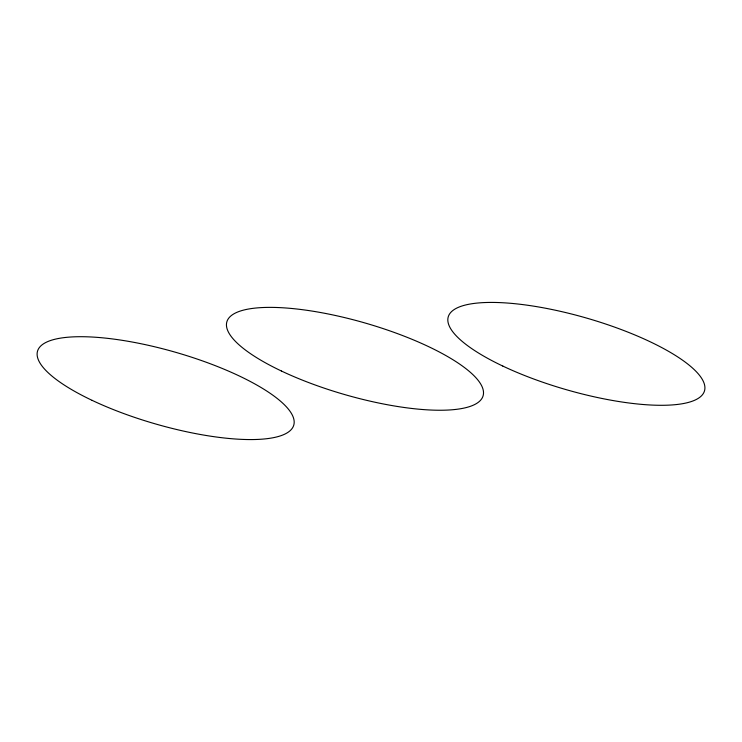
<?xml version="1.0" encoding="UTF-8"?>
<svg xmlns="http://www.w3.org/2000/svg" width="742" height="742" viewBox="0 0 742 742"><rect width="100%" height="100%" fill="white"/><g stroke="black" fill="none" stroke-linecap="round" stroke-linejoin="round"><path stroke-width="1.11" d="M92.091 400.346A133.365 37.211 16.1 0 0 293.711 425.305A133.365 37.211 16.1 0 0 111.096 338.76A133.365 37.211 16.1 0 0 92.091 400.346M502.826 366.075A133.365 37.211 16.1 0 0 704.446 391.025A133.365 37.211 16.1 0 0 521.83 304.48A133.365 37.211 16.1 0 0 502.826 366.075M281.422 371.019A133.365 37.211 16.1 0 0 483.042 395.978A133.365 37.211 16.1 0 0 300.427 309.433A133.365 37.211 16.1 0 0 281.422 371.019"/></g></svg>
